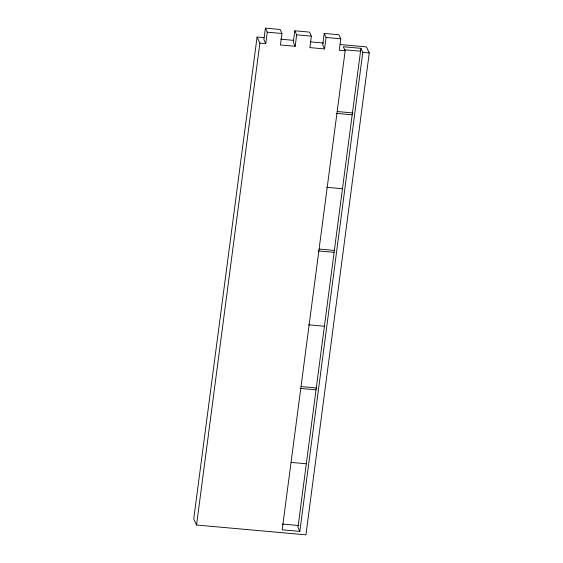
<?xml version="1.0" encoding="UTF-8"?>
<svg xmlns="http://www.w3.org/2000/svg" width="563" height="563" viewBox="0 0 563 563"><rect width="100%" height="100%" fill="white"/><g stroke="black" fill="none" stroke-linecap="round" stroke-linejoin="round"><path stroke-width="0.84" d="M264.075 37.693L257.073 37.067L193.735 518.973L196.543 525.019L305.927 534.85L369.265 52.943L366.457 46.898L340.207 44.54M196.543 525.019L259.881 43.112L257.073 37.067M345.154 50.776L343.282 46.75L360.925 48.334L362.797 52.366L299.833 531.402L282.19 529.818L345.154 50.776L339.271 50.248L340.777 38.791L338.905 34.758L324.204 33.435L326.076 37.468L324.57 48.925L309.868 47.609L311.374 36.145L309.502 32.112L294.801 30.796L296.673 34.822L295.167 46.286L280.465 44.963L281.972 33.498L280.1 29.473L265.398 28.15L263.892 39.607L265.757 43.64L259.881 43.112M265.757 43.64L267.27 32.182L265.398 28.15M294.801 30.796L293.295 42.253L295.167 46.286M324.204 33.435L322.698 44.899L324.57 48.925M360.925 48.334L297.961 527.376L299.833 531.402M267.27 32.182L281.972 33.498M296.673 34.822L311.374 36.145M326.076 37.468L340.777 38.791M280.698 39.192L293.83 40.374M310.452 41.866L323.577 43.048M344.584 49.762L360.545 51.198M362.797 52.366L369.265 52.943M337.385 111.544L353.043 112.952M336.224 113.367L352.192 114.803M326.512 187.289L342.473 188.725M319.312 249.064L334.964 250.472M318.151 250.894L334.112 252.33M308.433 324.809L324.401 326.244M301.233 386.591L316.892 387.998M300.079 388.414L316.04 389.849M291.198 462.406L306.321 463.771M282.288 524.033L298.819 525.518"/></g></svg>
